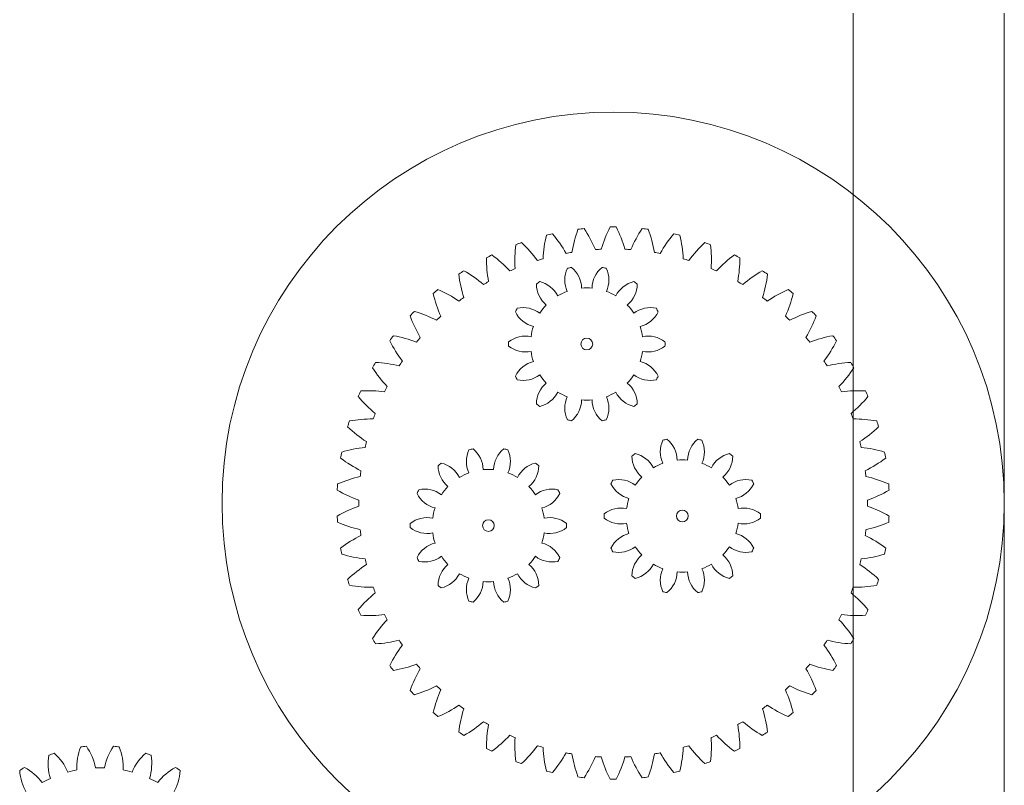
# Model space of a CAD drawing. Header units: millimetres. Extents: x -643 to -348, y -2466 to 2836.
# Drawn here: x -627.4 to -375.7, y 113.2 to 309 of the extents above; entities that cross this region are included whole.
import ezdxf

# ---------------------------------------------------------------- set-up
doc = ezdxf.new("R2010")
doc.units = ezdxf.units.MM
doc.header["$MEASUREMENT"] = 0

msp = doc.modelspace()

# ---------------------------------------------------------------- linework, layer by layer
at = {"color": 1, "lineweight": 9}
for points, knots in [([(-375.6862, 185.3979), (-375.6862, 240.6263), (-420.4576, 285.3978), (-475.6861, 285.3979), (-530.9145, 285.398), (-575.6861, 240.6266), (-575.6862, 185.3982), (-575.6863, 130.1697), (-530.915, 85.3981), (-475.6866, 85.3979), (-420.4582, 85.3977), (-375.6865, 130.1689), (-375.6862, 185.3974), (-375.6718, 2836.3654), (-375.6862, -2465.5653), (-375.6862, 185.3979)], [0, 0, 0, 0, 0.25, 0.25, 0.25, 0.5, 0.5, 0.5, 0.75, 0.75, 0.75, 1, 1, 1, 1.0005, 1.0005, 1.0005, 1.0005]), ([(-414.3503, -3.8209), (-414.3503, 37.6004), (-447.9289, 71.179), (-489.3501, 71.1791), (-530.7714, 71.1792), (-564.3501, 37.6006), (-564.3502, -3.8207), (-564.3503, -45.2419), (-530.7718, -78.8206), (-489.3505, -78.8208), (-447.9293, -78.821), (-414.3505, -45.2425), (-414.3503, -3.8213), (-414.3407, 1984.3963), (-414.3503, -1992.0433), (-414.3503, -3.8209)], [0, 0, 0, 0, 0.25, 0.25, 0.25, 0.5, 0.5, 0.5, 0.75, 0.75, 0.75, 1, 1, 1, 1.0004, 1.0004, 1.0004, 1.0004]), ([(-480.9198, 226.0881), (-480.9198, 226.9165), (-481.5913, 227.5881), (-482.4198, 227.5881), (-483.2482, 227.5881), (-483.9198, 226.9165), (-483.9198, 226.0881), (-483.9198, 225.2596), (-483.2482, 224.5881), (-482.4198, 224.5881), (-481.5913, 224.5881), (-480.9198, 225.2596), (-480.9198, 226.0881)], [0, 0, 0, 0, 0.25, 0.25, 0.25, 0.5, 0.5, 0.5, 0.75, 0.75, 0.75, 1, 1, 1, 1]), ([(-456.491, 182.1056), (-456.491, 182.9341), (-457.1625, 183.6056), (-457.991, 183.6056), (-458.8194, 183.6056), (-459.491, 182.9341), (-459.491, 182.1056), (-459.491, 181.2772), (-458.8194, 180.6056), (-457.991, 180.6056), (-457.1625, 180.6056), (-456.491, 181.2772), (-456.491, 182.1056)], [0, 0, 0, 0, 0.25, 0.25, 0.25, 0.5, 0.5, 0.5, 0.75, 0.75, 0.75, 1, 1, 1, 1]), ([(-506.0734, 179.6614), (-506.0734, 180.4898), (-506.745, 181.1614), (-507.5734, 181.1614), (-508.4019, 181.1614), (-509.0734, 180.4898), (-509.0734, 179.6614), (-509.0734, 178.8329), (-508.4019, 178.1614), (-507.5734, 178.1614), (-506.745, 178.1614), (-506.0734, 178.8329), (-506.0734, 179.6614)], [0, 0, 0, 0, 0.25, 0.25, 0.25, 0.5, 0.5, 0.5, 0.75, 0.75, 0.75, 1, 1, 1, 1])]:
    msp.add_open_spline(points, degree=3, knots=knots, dxfattribs=at)
for points in [[(-491.2018, 254.2985), (-491.717, 254.1825), (-492.231, 254.0607), (-492.7435, 253.9331)], [(-487.7105, 249.276), (-488.7198, 251.0524), (-489.8884, 252.7335), (-491.2018, 254.2985)], [(-484.6717, 255.45), (-485.3707, 253.5301), (-485.8938, 251.5507), (-486.2347, 249.5363)], [(-483.098, 255.6339), (-483.6232, 255.5785), (-484.1479, 255.5172), (-484.6717, 255.45)], [(-480.2134, 250.2401), (-481.0096, 252.1216), (-481.9752, 253.927), (-483.098, 255.6339)], [(-476.4784, 256.0195), (-477.3955, 254.1937), (-478.1449, 252.2885), (-478.7174, 250.3272)], [(-474.894, 256.0195), (-475.4221, 256.0254), (-475.9503, 256.0254), (-476.4784, 256.0195)], [(-472.655, 250.3272), (-473.2275, 252.2885), (-473.9769, 254.1937), (-474.894, 256.0195)], [(-468.2744, 255.6339), (-469.3972, 253.927), (-470.3628, 252.1216), (-471.159, 250.2401)], [(-466.7007, 255.45), (-467.2245, 255.5172), (-467.7492, 255.5785), (-468.2744, 255.6339)], [(-465.1377, 249.5363), (-465.4786, 251.5507), (-466.0017, 253.5301), (-466.7007, 255.45)], [(-460.1706, 254.2985), (-461.484, 252.7335), (-462.6526, 251.0524), (-463.6619, 249.276)], [(-458.6289, 253.9331), (-459.1414, 254.0607), (-459.6554, 254.1825), (-460.1706, 254.2985)], [(-499.0957, 252.0314), (-499.5941, 251.8563), (-500.0904, 251.6757), (-500.5847, 251.4895)], [(-495.045, 247.4482), (-496.2537, 249.0954), (-497.6095, 250.6294), (-499.0957, 252.0314)], [(-492.7435, 253.9331), (-493.2148, 251.9451), (-493.5046, 249.9184), (-493.6094, 247.878)], [(-457.763, 247.878), (-457.8678, 249.9184), (-458.1576, 251.9451), (-458.6289, 253.9331)], [(-452.2767, 252.0314), (-453.7629, 250.6294), (-455.1187, 249.0954), (-456.3274, 247.4482)], [(-450.7877, 251.4895), (-451.282, 251.6757), (-451.7783, 251.8563), (-452.2767, 252.0314)], [(-500.5847, 251.4895), (-500.822, 249.4602), (-500.8745, 247.4135), (-500.7417, 245.3747)], [(-486.2347, 249.5363), (-486.7276, 249.4552), (-487.2196, 249.3684), (-487.7105, 249.276)], [(-478.7174, 250.3272), (-479.2164, 250.3039), (-479.715, 250.2748), (-480.2134, 250.2401)], [(-471.159, 250.2401), (-471.6574, 250.2748), (-472.156, 250.3039), (-472.655, 250.3272)], [(-463.6619, 249.276), (-464.1528, 249.3684), (-464.6448, 249.4552), (-465.1377, 249.5363)], [(-450.6307, 245.3747), (-450.4979, 247.4135), (-450.5504, 249.4601), (-450.7877, 251.4893)], [(-508.0891, 248.1521), (-508.0892, 246.1089), (-507.9038, 244.07), (-507.5352, 242.0604)], [(-506.6731, 248.8632), (-507.1478, 248.6314), (-507.6198, 248.3944), (-508.0891, 248.1521)], [(-502.1177, 244.7812), (-503.5095, 246.277), (-505.0342, 247.6432), (-506.6731, 248.8632)], [(-493.6094, 247.878), (-494.0895, 247.7402), (-494.5681, 247.597), (-495.045, 247.4482)], [(-456.3274, 247.4482), (-456.8043, 247.597), (-457.2829, 247.7402), (-457.763, 247.878)], [(-444.6993, 248.8632), (-446.3382, 247.6432), (-447.8629, 246.277), (-449.2547, 244.7812)], [(-443.2833, 248.1521), (-443.7526, 248.3944), (-444.2246, 248.6314), (-444.6993, 248.8632)], [(-443.8372, 242.0604), (-443.4686, 244.07), (-443.2832, 246.1088), (-443.2833, 248.1519)], [(-513.8315, 244.8367), (-514.276, 244.5514), (-514.7173, 244.2612), (-515.1553, 243.966)], [(-508.8329, 241.3112), (-510.389, 242.6352), (-512.062, 243.8152), (-513.8315, 244.8367)], [(-500.7417, 245.3747), (-501.2026, 245.1822), (-501.6613, 244.9843), (-502.1177, 244.7812)], [(-487.389, 245.4609), (-488.2681, 243.596), (-488.2804, 241.4383), (-487.4225, 239.5635)], [(-486.3483, 245.6985), (-486.6972, 245.6286), (-487.0443, 245.5494), (-487.389, 245.4609)], [(-483.7593, 240.3996), (-483.7998, 242.4609), (-484.747, 244.3996), (-486.3483, 245.6985)], [(-478.4913, 245.6985), (-480.0926, 244.3996), (-481.0398, 242.4609), (-481.0803, 240.3996)], [(-477.4506, 245.4609), (-477.7953, 245.5494), (-478.1424, 245.6286), (-478.4913, 245.6985)], [(-477.4171, 239.5635), (-476.5592, 241.4383), (-476.5715, 243.596), (-477.4506, 245.4609)], [(-449.2547, 244.7812), (-449.7111, 244.9843), (-450.1698, 245.1822), (-450.6307, 245.3747)], [(-437.5409, 244.8367), (-439.3104, 243.8152), (-440.9834, 242.6352), (-442.5395, 241.3112)], [(-436.2171, 243.966), (-436.6551, 244.2612), (-437.0964, 244.5514), (-437.5409, 244.8367)], [(-515.1553, 243.966), (-514.9182, 241.9367), (-514.4974, 239.9331), (-513.8979, 237.9799)], [(-507.5352, 242.0604), (-507.9706, 241.8157), (-508.4032, 241.5659), (-508.8329, 241.3112)], [(-494.4679, 242.0519), (-494.7519, 241.8376), (-495.0302, 241.6156), (-495.3024, 241.3864)], [(-489.8362, 238.4011), (-490.7671, 240.2408), (-492.4616, 241.5765), (-494.4679, 242.0519)], [(-470.3717, 242.0519), (-472.378, 241.5765), (-474.0725, 240.2408), (-475.0034, 238.4011)], [(-469.5372, 241.3864), (-469.8094, 241.6156), (-470.0877, 241.8376), (-470.3717, 242.0519)], [(-442.5395, 241.3112), (-442.9692, 241.5659), (-443.4018, 241.8157), (-443.8372, 242.0604)], [(-437.4745, 237.9799), (-436.875, 239.9331), (-436.4542, 241.9367), (-436.2171, 243.966)], [(-520.474, 240.0064), (-520.8824, 239.6714), (-521.287, 239.3319), (-521.6878, 238.9879)], [(-515.0999, 237.085), (-516.7992, 238.2195), (-518.5979, 239.1973), (-520.474, 240.0064)], [(-495.3024, 241.3864), (-495.2853, 239.3247), (-494.3602, 237.3753), (-492.7738, 236.0584)], [(-487.4225, 239.5635), (-488.2615, 239.252), (-489.0695, 238.8628), (-489.8362, 238.4011)], [(-481.0803, 240.3996), (-481.9714, 240.4829), (-482.8682, 240.4829), (-483.7593, 240.3996)], [(-475.0034, 238.4011), (-475.7701, 238.8628), (-476.5781, 239.252), (-477.4171, 239.5635)], [(-472.0658, 236.0584), (-470.4794, 237.3753), (-469.5543, 239.3247), (-469.5372, 241.3864)], [(-430.8984, 240.0064), (-432.7745, 239.1973), (-434.5732, 238.2195), (-436.2725, 237.085)], [(-429.6846, 238.9879), (-430.0854, 239.3319), (-430.49, 239.6714), (-430.8984, 240.0064)], [(-521.6878, 238.9879), (-521.2167, 236.9998), (-520.5661, 235.0586), (-519.744, 233.1882)], [(-513.8979, 237.9799), (-514.302, 237.6862), (-514.7027, 237.3879), (-515.0999, 237.085)], [(-436.2725, 237.085), (-436.6697, 237.3879), (-437.0704, 237.6862), (-437.4745, 237.9799)], [(-431.6284, 233.1882), (-430.8063, 235.0586), (-430.1557, 236.9998), (-429.6846, 238.9879)], [(-526.5108, 234.4376), (-526.8775, 234.0575), (-527.24, 233.6733), (-527.5981, 233.2851)], [(-520.8339, 232.1599), (-522.6534, 233.0894), (-524.5535, 233.8518), (-526.5108, 234.4376)], [(-500.2012, 235.2436), (-500.3641, 234.9272), (-500.5185, 234.6065), (-500.6643, 234.2818)], [(-500.6643, 234.2818), (-499.7544, 232.4317), (-498.0751, 231.0768), (-496.0744, 230.5786)], [(-494.4441, 233.9639), (-496.081, 235.2175), (-498.1873, 235.6857), (-500.2012, 235.2436)], [(-492.7738, 236.0584), (-493.3945, 235.4138), (-493.9537, 234.7125), (-494.4441, 233.9639)], [(-470.3955, 233.9639), (-470.8859, 234.7125), (-471.4451, 235.4138), (-472.0658, 236.0584)], [(-464.6384, 235.2436), (-466.6523, 235.6857), (-468.7586, 235.2175), (-470.3955, 233.9639)], [(-468.7652, 230.5786), (-466.7645, 231.0768), (-465.0852, 232.4317), (-464.1753, 234.2818)], [(-464.1753, 234.2818), (-464.3211, 234.6065), (-464.4755, 234.9272), (-464.6384, 235.2436)], [(-424.8616, 234.4376), (-426.8189, 233.8518), (-428.719, 233.0894), (-430.5385, 232.1599)], [(-423.7743, 233.2851), (-424.1324, 233.6733), (-424.4949, 234.0575), (-424.8616, 234.4376)], [(-527.5981, 233.2851), (-526.8995, 231.3651), (-526.0279, 229.5126), (-524.9942, 227.7503)], [(-519.744, 233.1882), (-520.1112, 232.8496), (-520.4746, 232.5068), (-520.8339, 232.1599)], [(-430.5385, 232.1599), (-430.8978, 232.5068), (-431.2612, 232.8496), (-431.6284, 233.1882)], [(-426.3782, 227.7503), (-425.3445, 229.5126), (-424.4729, 231.3651), (-423.7743, 233.2851)], [(-496.0744, 230.5786), (-496.354, 229.7285), (-496.5535, 228.8541), (-496.6705, 227.9668)], [(-468.1691, 227.9668), (-468.2861, 228.8541), (-468.4856, 229.7285), (-468.7652, 230.5786)], [(-531.8603, 228.2056), (-532.1804, 227.7855), (-532.4958, 227.3619), (-532.8065, 226.9347)], [(-532.8065, 226.9347), (-531.8896, 225.1088), (-530.8089, 223.37), (-529.5776, 221.7396)], [(-525.9574, 226.6024), (-527.8724, 227.3144), (-529.8482, 227.851), (-531.8603, 228.2056)], [(-524.9942, 227.7503), (-525.3196, 227.3714), (-525.6407, 226.9887), (-525.9574, 226.6024)], [(-502.4127, 226.6218), (-502.4222, 226.2661), (-502.4222, 225.9101), (-502.4127, 225.5544)], [(-496.6705, 227.9668), (-498.6892, 228.386), (-500.7901, 227.8939), (-502.4127, 226.6218)], [(-462.4269, 226.6218), (-464.0495, 227.8939), (-466.1504, 228.386), (-468.1691, 227.9668)], [(-462.4269, 225.5544), (-462.4174, 225.9101), (-462.4174, 226.266), (-462.4269, 226.6217)], [(-425.415, 226.6024), (-425.7317, 226.9887), (-426.0528, 227.3714), (-426.3782, 227.7503)], [(-419.5121, 228.2056), (-421.5242, 227.851), (-423.5, 227.3144), (-425.415, 226.6024)], [(-421.7948, 221.7396), (-420.5635, 223.37), (-419.4828, 225.1088), (-418.5659, 226.9347)], [(-418.5659, 226.9347), (-418.8766, 227.3619), (-419.192, 227.7855), (-419.5121, 228.2056)], [(-502.4127, 225.5544), (-500.7901, 224.2823), (-498.6892, 223.7902), (-496.6705, 224.2094)], [(-496.6705, 224.2094), (-496.5535, 223.3221), (-496.354, 222.4477), (-496.0744, 221.5976)], [(-468.7652, 221.5976), (-468.4856, 222.4477), (-468.2861, 223.3221), (-468.1691, 224.2094)], [(-468.1691, 224.2094), (-466.1504, 223.7902), (-464.0495, 224.2823), (-462.4269, 225.5544)], [(-529.5776, 221.7396), (-529.8569, 221.3255), (-530.1314, 220.9081), (-530.401, 220.4876)], [(-496.0744, 221.5976), (-498.0751, 221.0994), (-499.7544, 219.7445), (-500.6643, 217.8944)], [(-464.1753, 217.8944), (-465.0852, 219.7445), (-466.7645, 221.0994), (-468.7652, 221.5976)], [(-420.9714, 220.4876), (-421.241, 220.9081), (-421.5155, 221.3255), (-421.7948, 221.7396)], [(-536.4501, 221.3948), (-536.7193, 220.9404), (-536.9834, 220.4829), (-537.2424, 220.0226)], [(-537.2424, 220.0226), (-536.1198, 218.3155), (-534.8445, 216.7139), (-533.4322, 215.2375)], [(-530.401, 220.4876), (-532.3858, 220.9725), (-534.4105, 221.2761), (-536.4501, 221.3948)], [(-414.9223, 221.3948), (-416.9619, 221.2761), (-418.9866, 220.9725), (-420.9714, 220.4876)], [(-417.9402, 215.2375), (-416.5279, 216.7139), (-415.2526, 218.3155), (-414.13, 220.0226)], [(-414.13, 220.0226), (-414.389, 220.4829), (-414.6531, 220.9404), (-414.9223, 221.3948)], [(-500.6643, 217.8944), (-500.5185, 217.5697), (-500.3641, 217.249), (-500.2012, 216.9326)], [(-500.2012, 216.9326), (-498.1873, 216.4905), (-496.081, 216.9587), (-494.4441, 218.2123)], [(-494.4441, 218.2123), (-493.9537, 217.4637), (-493.3945, 216.7624), (-492.7738, 216.1178)], [(-472.0658, 216.1178), (-471.4451, 216.7624), (-470.8859, 217.4637), (-470.3955, 218.2123)], [(-470.3955, 218.2123), (-468.7586, 216.9587), (-466.6523, 216.4905), (-464.6384, 216.9326)], [(-464.6384, 216.9326), (-464.4755, 217.249), (-464.3211, 217.5697), (-464.1753, 217.8944)], [(-540.2183, 214.0971), (-540.4329, 213.6145), (-540.6421, 213.1295), (-540.8458, 212.6422)], [(-534.1047, 213.8983), (-536.1324, 214.1495), (-538.1786, 214.216), (-540.2183, 214.0971)], [(-533.4322, 215.2375), (-533.6615, 214.7937), (-533.8857, 214.3473), (-534.1047, 213.8983)], [(-492.7738, 216.1178), (-494.3602, 214.8009), (-495.2853, 212.8515), (-495.3024, 210.7898)], [(-469.5372, 210.7898), (-469.5543, 212.8515), (-470.4794, 214.8009), (-472.0658, 216.1178)], [(-417.2677, 213.8983), (-417.4867, 214.3473), (-417.7109, 214.7937), (-417.9402, 215.2375)], [(-411.1541, 214.0971), (-413.1938, 214.216), (-415.24, 214.1495), (-417.2677, 213.8983)], [(-410.5266, 212.6422), (-410.7303, 213.1295), (-410.9395, 213.6145), (-411.1541, 214.0971)], [(-540.8458, 212.6422), (-539.5326, 211.077), (-538.08, 209.6343), (-536.5059, 208.3318)], [(-494.4679, 210.1243), (-492.4616, 210.5997), (-490.7671, 211.9354), (-489.8362, 213.7751)], [(-489.8362, 213.7751), (-489.0695, 213.3134), (-488.2615, 212.9242), (-487.4225, 212.6127)], [(-487.4225, 212.6127), (-488.2804, 210.7379), (-488.2681, 208.5802), (-487.389, 206.7153)], [(-486.3483, 206.4777), (-484.747, 207.7766), (-483.7998, 209.7153), (-483.7593, 211.7766)], [(-483.7593, 211.7766), (-482.8682, 211.6933), (-481.9714, 211.6933), (-481.0803, 211.7766)], [(-481.0803, 211.7766), (-481.0398, 209.7153), (-480.0926, 207.7766), (-478.4913, 206.4777)], [(-477.4506, 206.7153), (-476.5715, 208.5802), (-476.5592, 210.7379), (-477.4171, 212.6127)], [(-477.4171, 212.6127), (-476.5781, 212.9242), (-475.7701, 213.3134), (-475.0034, 213.7751)], [(-475.0034, 213.7751), (-474.0725, 211.9354), (-472.378, 210.5997), (-470.3717, 210.1243)], [(-414.8665, 208.3318), (-413.2924, 209.6343), (-411.8398, 211.077), (-410.5266, 212.6422)], [(-495.3024, 210.7898), (-495.0302, 210.5606), (-494.7519, 210.3386), (-494.4679, 210.1243)], [(-470.3717, 210.1243), (-470.0877, 210.3386), (-469.8094, 210.5606), (-469.5372, 210.7898)], [(-537.0184, 206.9237), (-539.0615, 206.9377), (-541.1016, 206.7663), (-543.1137, 206.4113)], [(-536.5059, 208.3318), (-536.6821, 207.8644), (-536.853, 207.395), (-537.0184, 206.9237)], [(-487.389, 206.7153), (-487.0443, 206.6268), (-486.6972, 206.5476), (-486.3483, 206.4777)], [(-478.4913, 206.4777), (-478.1424, 206.5476), (-477.7953, 206.6268), (-477.4506, 206.7153)], [(-414.354, 206.9237), (-414.5194, 207.395), (-414.6903, 207.8644), (-414.8665, 208.3318)], [(-408.2587, 206.4113), (-410.2708, 206.7663), (-412.3109, 206.9377), (-414.354, 206.9237)], [(-543.1137, 206.4113), (-543.2708, 205.9071), (-543.4223, 205.4011), (-543.5681, 204.8934)], [(-543.5681, 204.8934), (-542.0821, 203.4913), (-540.4718, 202.2269), (-538.7571, 201.116)], [(-412.6153, 201.116), (-410.9006, 202.2269), (-409.2903, 203.4913), (-407.8043, 204.8934)], [(-407.8043, 204.8934), (-407.9501, 205.4011), (-408.1016, 205.9071), (-408.2587, 206.4113)], [(-462.9602, 201.4784), (-463.8393, 199.6135), (-463.8516, 197.4558), (-462.9937, 195.581)], [(-461.9195, 201.716), (-462.2684, 201.6461), (-462.6155, 201.5669), (-462.9602, 201.4784)], [(-459.3305, 196.4171), (-459.371, 198.4784), (-460.3182, 200.4171), (-461.9195, 201.716)], [(-454.0625, 201.716), (-455.6638, 200.4171), (-456.611, 198.4784), (-456.6515, 196.4171)], [(-453.0218, 201.4784), (-453.3665, 201.5669), (-453.7136, 201.6461), (-454.0625, 201.716)], [(-452.9883, 195.581), (-452.1304, 197.4558), (-452.1427, 199.6135), (-453.0218, 201.4784)], [(-539.1027, 199.6579), (-541.1336, 199.4347), (-543.14, 199.0275), (-545.0973, 198.4414)], [(-538.7571, 201.116), (-538.8779, 200.6313), (-538.9931, 200.1452), (-539.1027, 199.6579)], [(-512.5426, 199.0342), (-513.4217, 197.1693), (-513.434, 195.0116), (-512.5761, 193.1368)], [(-511.5019, 199.2718), (-511.8508, 199.2019), (-512.1979, 199.1227), (-512.5426, 199.0342)], [(-508.9129, 193.9729), (-508.9534, 196.0342), (-509.9006, 197.9729), (-511.5019, 199.2718)], [(-503.6449, 199.2718), (-505.2462, 197.9729), (-506.1934, 196.0342), (-506.2339, 193.9729)], [(-502.6042, 199.0342), (-502.9489, 199.1227), (-503.296, 199.2019), (-503.6449, 199.2718)], [(-502.5707, 193.1368), (-501.7128, 195.0116), (-501.7251, 197.1693), (-502.6042, 199.0342)], [(-412.2697, 199.6579), (-412.3793, 200.1452), (-412.4945, 200.6313), (-412.6153, 201.116)], [(-406.2751, 198.4414), (-408.2324, 199.0275), (-410.2388, 199.4347), (-412.2697, 199.6579)], [(-545.0973, 198.4414), (-545.1948, 197.9223), (-545.2866, 197.4021), (-545.3724, 196.881)], [(-545.3724, 196.881), (-543.7337, 195.6608), (-541.9875, 194.592), (-540.1554, 193.6876)], [(-470.0391, 198.0694), (-470.3231, 197.8551), (-470.6014, 197.6331), (-470.8736, 197.4039)], [(-470.8736, 197.4039), (-470.8565, 195.3422), (-469.9314, 193.3928), (-468.345, 192.0759)], [(-465.4074, 194.4186), (-466.3383, 196.2583), (-468.0328, 197.594), (-470.0391, 198.0694)], [(-456.6515, 196.4171), (-457.5426, 196.5004), (-458.4394, 196.5004), (-459.3305, 196.4171)], [(-445.9429, 198.0694), (-447.9492, 197.594), (-449.6437, 196.2583), (-450.5746, 194.4186)], [(-447.637, 192.0759), (-446.0506, 193.3928), (-445.1255, 195.3422), (-445.1084, 197.4039)], [(-445.1084, 197.4039), (-445.3806, 197.6331), (-445.6589, 197.8551), (-445.9429, 198.0694)], [(-411.217, 193.6876), (-409.3849, 194.592), (-407.6387, 195.6608), (-406, 196.881)], [(-406, 196.881), (-406.0858, 197.4021), (-406.1776, 197.9223), (-406.2751, 198.4414)], [(-519.6215, 195.6252), (-519.9055, 195.4109), (-520.1838, 195.1889), (-520.456, 194.9597)], [(-520.456, 194.9597), (-520.4389, 192.898), (-519.5138, 190.9486), (-517.9274, 189.6317)], [(-514.9898, 191.9744), (-515.9207, 193.8141), (-517.6152, 195.1498), (-519.6215, 195.6252)], [(-506.2339, 193.9729), (-507.125, 194.0562), (-508.0218, 194.0562), (-508.9129, 193.9729)], [(-495.5253, 195.6252), (-497.5316, 195.1498), (-499.2261, 193.8141), (-500.157, 191.9744)], [(-497.2194, 189.6317), (-495.633, 190.9486), (-494.7079, 192.898), (-494.6908, 194.9597)], [(-494.6908, 194.9597), (-494.963, 195.1889), (-495.2413, 195.4109), (-495.5253, 195.6252)], [(-462.9937, 195.581), (-463.8327, 195.2695), (-464.6407, 194.8803), (-465.4074, 194.4186)], [(-450.5746, 194.4186), (-451.3413, 194.8803), (-452.1493, 195.2695), (-452.9883, 195.581)], [(-540.3294, 192.1992), (-542.3206, 191.7418), (-544.2662, 191.1044), (-546.1422, 190.2951)], [(-540.1554, 193.6876), (-540.2191, 193.1922), (-540.2771, 192.696), (-540.3294, 192.1992)], [(-512.5761, 193.1368), (-513.4151, 192.8253), (-514.2231, 192.4361), (-514.9898, 191.9744)], [(-500.157, 191.9744), (-500.9237, 192.4361), (-501.7317, 192.8253), (-502.5707, 193.1368)], [(-470.0153, 189.9814), (-471.6522, 191.235), (-473.7585, 191.7032), (-475.7724, 191.2611)], [(-468.345, 192.0759), (-468.9657, 191.4313), (-469.5249, 190.73), (-470.0153, 189.9814)], [(-445.9667, 189.9814), (-446.4571, 190.73), (-447.0163, 191.4313), (-447.637, 192.0759)], [(-440.2096, 191.2611), (-442.2235, 191.7032), (-444.3298, 191.235), (-445.9667, 189.9814)], [(-411.043, 192.1992), (-411.0953, 192.696), (-411.1533, 193.1922), (-411.217, 193.6876)], [(-405.2302, 190.2951), (-407.1062, 191.1044), (-409.0518, 191.7418), (-411.043, 192.1992)], [(-546.1422, 190.2951), (-546.1788, 189.7682), (-546.2095, 189.2409), (-546.2343, 188.7133)], [(-525.3548, 188.8169), (-525.5177, 188.5005), (-525.6721, 188.1798), (-525.8179, 187.8551)], [(-519.5977, 187.5372), (-521.2346, 188.7908), (-523.3409, 189.259), (-525.3548, 188.8169)], [(-517.9274, 189.6317), (-518.5481, 188.9871), (-519.1073, 188.2858), (-519.5977, 187.5372)], [(-495.5491, 187.5372), (-496.0395, 188.2858), (-496.5987, 188.9871), (-497.2194, 189.6317)], [(-489.792, 188.8169), (-491.8059, 189.259), (-493.9122, 188.7908), (-495.5491, 187.5372)], [(-489.3289, 187.8551), (-489.4747, 188.1798), (-489.6291, 188.5005), (-489.792, 188.8169)], [(-475.7724, 191.2611), (-475.9353, 190.9447), (-476.0897, 190.624), (-476.2355, 190.2993)], [(-476.2355, 190.2993), (-475.3256, 188.4492), (-473.6463, 187.0943), (-471.6456, 186.5961)], [(-444.3364, 186.5961), (-442.3357, 187.0943), (-440.6564, 188.4492), (-439.7465, 190.2993)], [(-439.7465, 190.2993), (-439.8923, 190.624), (-440.0467, 190.9447), (-440.2096, 191.2611)], [(-405.1381, 188.7133), (-405.1629, 189.2409), (-405.1936, 189.7682), (-405.2302, 190.2951)], [(-546.2343, 188.7133), (-544.465, 187.6916), (-542.6066, 186.8327), (-540.6819, 186.1472)], [(-525.8179, 187.8551), (-524.908, 186.005), (-523.2287, 184.6501), (-521.228, 184.1519)], [(-493.9188, 184.1519), (-491.9181, 184.6501), (-490.2388, 186.005), (-489.3289, 187.8551)], [(-471.6456, 186.5961), (-471.9252, 185.746), (-472.1247, 184.8716), (-472.2417, 183.9843)], [(-443.7403, 183.9843), (-443.8573, 184.8716), (-444.0568, 185.746), (-444.3364, 186.5961)], [(-410.6905, 186.1472), (-408.7658, 186.8327), (-406.9074, 187.6916), (-405.1381, 188.7133)], [(-540.6819, 184.6486), (-542.6066, 183.9631), (-544.465, 183.1042), (-546.2343, 182.0825)], [(-540.6819, 186.1472), (-540.6876, 185.6477), (-540.6876, 185.1481), (-540.6819, 184.6486)], [(-521.228, 184.1519), (-521.5076, 183.3018), (-521.7071, 182.4274), (-521.8241, 181.5401)], [(-493.3227, 181.5401), (-493.4397, 182.4274), (-493.6392, 183.3018), (-493.9188, 184.1519)], [(-472.2417, 183.9843), (-474.2604, 184.4035), (-476.3613, 183.9114), (-477.9839, 182.6393)], [(-437.9981, 182.6393), (-439.6207, 183.9114), (-441.7216, 184.4035), (-443.7403, 183.9843)], [(-410.6905, 184.6486), (-410.6848, 185.148), (-410.6848, 185.6474), (-410.6905, 186.1468)], [(-405.1381, 182.0825), (-406.9074, 183.1042), (-408.7658, 183.9631), (-410.6905, 184.6486)], [(-546.2343, 182.0825), (-546.2095, 181.5549), (-546.1788, 181.0276), (-546.1422, 180.5007)], [(-521.8241, 181.5401), (-523.8428, 181.9593), (-525.9437, 181.4672), (-527.5663, 180.1951)], [(-487.5805, 180.1951), (-489.2031, 181.4672), (-491.304, 181.9593), (-493.3227, 181.5401)], [(-477.9839, 182.6393), (-477.9934, 182.2836), (-477.9934, 181.9276), (-477.9839, 181.5719)], [(-477.9839, 181.5719), (-476.3613, 180.2998), (-474.2604, 179.8077), (-472.2417, 180.2269)], [(-443.7403, 180.2269), (-441.7216, 179.8077), (-439.6207, 180.2998), (-437.9981, 181.5719)], [(-437.9981, 181.5719), (-437.9886, 181.9276), (-437.9886, 182.2835), (-437.9981, 182.6392)], [(-405.2302, 180.5007), (-405.1936, 181.0276), (-405.1629, 181.5549), (-405.1381, 182.0825)], [(-546.1422, 180.5007), (-544.2662, 179.6914), (-542.3206, 179.054), (-540.3294, 178.5966)], [(-527.5663, 180.1951), (-527.5758, 179.8394), (-527.5758, 179.4834), (-527.5663, 179.1277)], [(-527.5663, 179.1277), (-525.9437, 177.8556), (-523.8428, 177.3635), (-521.8241, 177.7827)], [(-493.3227, 177.7827), (-491.304, 177.3635), (-489.2031, 177.8556), (-487.5805, 179.1277)], [(-487.5805, 179.1277), (-487.571, 179.4834), (-487.571, 179.8393), (-487.5805, 180.195)], [(-472.2417, 180.2269), (-472.1247, 179.3396), (-471.9252, 178.4652), (-471.6456, 177.6151)], [(-444.3364, 177.6151), (-444.0568, 178.4652), (-443.8573, 179.3396), (-443.7403, 180.2269)], [(-411.043, 178.5966), (-409.0518, 179.054), (-407.1062, 179.6914), (-405.2302, 180.5007)], [(-540.1554, 177.1082), (-541.9875, 176.2038), (-543.7337, 175.135), (-545.3724, 173.9148)], [(-540.3294, 178.5966), (-540.2771, 178.0998), (-540.2191, 177.6036), (-540.1554, 177.1082)], [(-521.8241, 177.7827), (-521.7071, 176.8954), (-521.5076, 176.021), (-521.228, 175.1709)], [(-493.9188, 175.1709), (-493.6392, 176.021), (-493.4397, 176.8954), (-493.3227, 177.7827)], [(-471.6456, 177.6151), (-473.6463, 177.1169), (-475.3256, 175.762), (-476.2355, 173.9119)], [(-439.7465, 173.9119), (-440.6564, 175.762), (-442.3357, 177.1169), (-444.3364, 177.6151)], [(-411.217, 177.1082), (-411.1533, 177.6036), (-411.0953, 178.0998), (-411.043, 178.5966)], [(-406, 173.9148), (-407.6387, 175.135), (-409.3849, 176.2038), (-411.217, 177.1082)], [(-545.3724, 173.9148), (-545.2866, 173.3937), (-545.1948, 172.8735), (-545.0973, 172.3544)], [(-521.228, 175.1709), (-523.2287, 174.6727), (-524.908, 173.3178), (-525.8179, 171.4677)], [(-489.3289, 171.4677), (-490.2388, 173.3178), (-491.9181, 174.6727), (-493.9188, 175.1709)], [(-476.2355, 173.9119), (-476.0897, 173.5872), (-475.9353, 173.2665), (-475.7724, 172.9501)], [(-475.7724, 172.9501), (-473.7585, 172.508), (-471.6522, 172.9762), (-470.0153, 174.2298)], [(-470.0153, 174.2298), (-469.5249, 173.4812), (-468.9657, 172.7799), (-468.345, 172.1353)], [(-447.637, 172.1353), (-447.0163, 172.7799), (-446.4571, 173.4812), (-445.9667, 174.2298)], [(-445.9667, 174.2298), (-444.3298, 172.9762), (-442.2235, 172.508), (-440.2096, 172.9501)], [(-440.2096, 172.9501), (-440.0467, 173.2665), (-439.8923, 173.5872), (-439.7465, 173.9119)], [(-406.2751, 172.3544), (-406.1776, 172.8735), (-406.0858, 173.3937), (-406, 173.9148)], [(-545.0973, 172.3544), (-543.14, 171.7683), (-541.1336, 171.3611), (-539.1027, 171.1379)], [(-525.8179, 171.4677), (-525.6721, 171.143), (-525.5177, 170.8223), (-525.3548, 170.5059)], [(-525.3548, 170.5059), (-523.3409, 170.0638), (-521.2346, 170.532), (-519.5977, 171.7856)], [(-519.5977, 171.7856), (-519.1073, 171.037), (-518.5481, 170.3357), (-517.9274, 169.6911)], [(-497.2194, 169.6911), (-496.5987, 170.3357), (-496.0395, 171.037), (-495.5491, 171.7856)], [(-495.5491, 171.7856), (-493.9122, 170.532), (-491.8059, 170.0638), (-489.792, 170.5059)], [(-489.792, 170.5059), (-489.6291, 170.8223), (-489.4747, 171.143), (-489.3289, 171.4677)], [(-468.345, 172.1353), (-469.9314, 170.8184), (-470.8565, 168.869), (-470.8736, 166.8073)], [(-445.1084, 166.8073), (-445.1255, 168.869), (-446.0506, 170.8184), (-447.637, 172.1353)], [(-412.2697, 171.1379), (-410.2388, 171.3611), (-408.2324, 171.7683), (-406.2751, 172.3544)], [(-538.7571, 169.6798), (-540.4718, 168.5689), (-542.0821, 167.3045), (-543.5681, 165.9024)], [(-539.1027, 171.1379), (-538.9931, 170.6506), (-538.8779, 170.1645), (-538.7571, 169.6798)], [(-517.9274, 169.6911), (-519.5138, 168.3742), (-520.4389, 166.4248), (-520.456, 164.3631)], [(-494.6908, 164.3631), (-494.7079, 166.4248), (-495.633, 168.3742), (-497.2194, 169.6911)], [(-470.0391, 166.1418), (-468.0328, 166.6172), (-466.3383, 167.9529), (-465.4074, 169.7926)], [(-465.4074, 169.7926), (-464.6407, 169.3309), (-463.8327, 168.9417), (-462.9937, 168.6302)], [(-452.9883, 168.6302), (-452.1493, 168.9417), (-451.3413, 169.3309), (-450.5746, 169.7926)], [(-450.5746, 169.7926), (-449.6437, 167.9529), (-447.9492, 166.6172), (-445.9429, 166.1418)], [(-412.6153, 169.6798), (-412.4945, 170.1645), (-412.3793, 170.6506), (-412.2697, 171.1379)], [(-407.8043, 165.9024), (-409.2903, 167.3045), (-410.9006, 168.5689), (-412.6153, 169.6798)], [(-519.6215, 163.6976), (-517.6152, 164.173), (-515.9207, 165.5087), (-514.9898, 167.3484)], [(-514.9898, 167.3484), (-514.2231, 166.8867), (-513.4151, 166.4975), (-512.5761, 166.186)], [(-512.5761, 166.186), (-513.434, 164.3112), (-513.4217, 162.1535), (-512.5426, 160.2886)], [(-502.6042, 160.2886), (-501.7251, 162.1535), (-501.7128, 164.3112), (-502.5707, 166.186)], [(-502.5707, 166.186), (-501.7317, 166.4975), (-500.9237, 166.8867), (-500.157, 167.3484)], [(-500.157, 167.3484), (-499.2261, 165.5087), (-497.5316, 164.173), (-495.5253, 163.6976)], [(-470.8736, 166.8073), (-470.6014, 166.5781), (-470.3231, 166.3561), (-470.0391, 166.1418)], [(-462.9937, 168.6302), (-463.8516, 166.7554), (-463.8393, 164.5977), (-462.9602, 162.7328)], [(-461.9195, 162.4952), (-460.3182, 163.7941), (-459.371, 165.7328), (-459.3305, 167.7941)], [(-459.3305, 167.7941), (-458.4394, 167.7108), (-457.5426, 167.7108), (-456.6515, 167.7941)], [(-456.6515, 167.7941), (-456.611, 165.7328), (-455.6638, 163.7941), (-454.0625, 162.4952)], [(-453.0218, 162.7328), (-452.1427, 164.5977), (-452.1304, 166.7554), (-452.9883, 168.6302)], [(-445.9429, 166.1418), (-445.6589, 166.3561), (-445.3806, 166.5781), (-445.1084, 166.8073)], [(-543.5681, 165.9024), (-543.4223, 165.3947), (-543.2708, 164.8887), (-543.1137, 164.3845)], [(-543.1137, 164.3845), (-541.1016, 164.0295), (-539.0615, 163.8581), (-537.0184, 163.8721)], [(-537.0184, 163.8721), (-536.853, 163.4008), (-536.6821, 162.9314), (-536.5059, 162.464)], [(-520.456, 164.3631), (-520.1838, 164.1339), (-519.9055, 163.9119), (-519.6215, 163.6976)], [(-511.5019, 160.051), (-509.9006, 161.3499), (-508.9534, 163.2886), (-508.9129, 165.3499)], [(-508.9129, 165.3499), (-508.0218, 165.2666), (-507.125, 165.2666), (-506.2339, 165.3499)], [(-506.2339, 165.3499), (-506.1934, 163.2886), (-505.2462, 161.3499), (-503.6449, 160.051)], [(-495.5253, 163.6976), (-495.2413, 163.9119), (-494.963, 164.1339), (-494.6908, 164.3631)], [(-414.8665, 162.464), (-414.6903, 162.9314), (-414.5194, 163.4008), (-414.354, 163.8721)], [(-414.354, 163.8721), (-412.3109, 163.8581), (-410.2708, 164.0295), (-408.2587, 164.3845)], [(-408.2587, 164.3845), (-408.1016, 164.8887), (-407.9501, 165.3947), (-407.8043, 165.9024)], [(-536.5059, 162.464), (-538.08, 161.1615), (-539.5326, 159.7188), (-540.8458, 158.1536)], [(-462.9602, 162.7328), (-462.6155, 162.6443), (-462.2684, 162.5651), (-461.9195, 162.4952)], [(-454.0625, 162.4952), (-453.7136, 162.5651), (-453.3665, 162.6443), (-453.0218, 162.7328)], [(-410.5266, 158.1536), (-411.8398, 159.7188), (-413.2924, 161.1615), (-414.8665, 162.464)], [(-512.5426, 160.2886), (-512.1979, 160.2001), (-511.8508, 160.1209), (-511.5019, 160.051)], [(-503.6449, 160.051), (-503.296, 160.1209), (-502.9489, 160.2001), (-502.6042, 160.2886)], [(-540.8458, 158.1536), (-540.6421, 157.6663), (-540.4329, 157.1813), (-540.2183, 156.6987)], [(-540.2183, 156.6987), (-538.1786, 156.5798), (-536.1324, 156.6463), (-534.1047, 156.8975)], [(-534.1047, 156.8975), (-533.8857, 156.4485), (-533.6615, 156.0021), (-533.4322, 155.5583)], [(-417.9402, 155.5583), (-417.7109, 156.0021), (-417.4867, 156.4485), (-417.2677, 156.8975)], [(-417.2677, 156.8975), (-415.24, 156.6463), (-413.1938, 156.5798), (-411.1541, 156.6987)], [(-411.1541, 156.6987), (-410.9395, 157.1813), (-410.7303, 157.6663), (-410.5266, 158.1536)], [(-533.4322, 155.5583), (-534.8445, 154.0819), (-536.1198, 152.4803), (-537.2424, 150.7732)], [(-414.13, 150.7732), (-415.2526, 152.4803), (-416.5279, 154.0819), (-417.9402, 155.5583)], [(-537.2424, 150.7732), (-536.9834, 150.3129), (-536.7193, 149.8554), (-536.4501, 149.401)], [(-536.4501, 149.401), (-534.4105, 149.5197), (-532.3858, 149.8233), (-530.401, 150.3082)], [(-529.5776, 149.0562), (-530.8089, 147.4258), (-531.8896, 145.687), (-532.8065, 143.8611)], [(-530.401, 150.3082), (-530.1314, 149.8877), (-529.8569, 149.4703), (-529.5776, 149.0562)], [(-421.7948, 149.0562), (-421.5155, 149.4703), (-421.241, 149.8877), (-420.9714, 150.3082)], [(-418.5659, 143.8611), (-419.4828, 145.687), (-420.5635, 147.4258), (-421.7948, 149.0562)], [(-420.9714, 150.3082), (-418.9866, 149.8233), (-416.9619, 149.5197), (-414.9223, 149.401)], [(-414.9223, 149.401), (-414.6531, 149.8554), (-414.389, 150.3129), (-414.13, 150.7732)], [(-532.8065, 143.8611), (-532.4958, 143.4339), (-532.1804, 143.0103), (-531.8603, 142.5902)], [(-531.8603, 142.5902), (-529.8482, 142.9448), (-527.8724, 143.4814), (-525.9574, 144.1934)], [(-525.9574, 144.1934), (-525.6407, 143.8071), (-525.3196, 143.4244), (-524.9942, 143.0455)], [(-426.3782, 143.0455), (-426.0528, 143.4244), (-425.7317, 143.8071), (-425.415, 144.1934)], [(-425.415, 144.1934), (-423.5, 143.4814), (-421.5242, 142.9448), (-419.5121, 142.5902)], [(-419.5121, 142.5902), (-419.192, 143.0103), (-418.8766, 143.4339), (-418.5659, 143.8611)], [(-524.9942, 143.0455), (-526.0279, 141.2832), (-526.8995, 139.4307), (-527.5981, 137.5107)], [(-423.7743, 137.5107), (-424.4729, 139.4307), (-425.3445, 141.2832), (-426.3782, 143.0455)], [(-526.5108, 136.3582), (-524.5535, 136.944), (-522.6534, 137.7064), (-520.8339, 138.6359)], [(-520.8339, 138.6359), (-520.4746, 138.289), (-520.1112, 137.9462), (-519.744, 137.6076)], [(-431.6284, 137.6076), (-431.2612, 137.9462), (-430.8978, 138.289), (-430.5385, 138.6359)], [(-430.5385, 138.6359), (-428.719, 137.7064), (-426.8189, 136.944), (-424.8616, 136.3582)], [(-527.5981, 137.5107), (-527.24, 137.1225), (-526.8775, 136.7383), (-526.5108, 136.3582)], [(-519.744, 137.6076), (-520.5661, 135.7372), (-521.2167, 133.796), (-521.6878, 131.8079)], [(-429.6846, 131.8079), (-430.1557, 133.796), (-430.8063, 135.7372), (-431.6284, 137.6076)], [(-424.8616, 136.3582), (-424.4949, 136.7383), (-424.1324, 137.1225), (-423.7743, 137.5107)], [(-520.474, 130.7894), (-518.5979, 131.5985), (-516.7992, 132.5763), (-515.0999, 133.7108)], [(-515.0999, 133.7108), (-514.7027, 133.4079), (-514.302, 133.1096), (-513.8979, 132.8159)], [(-437.4745, 132.8159), (-437.0704, 133.1096), (-436.6697, 133.4079), (-436.2725, 133.7108)], [(-436.2725, 133.7108), (-434.5732, 132.5763), (-432.7745, 131.5985), (-430.8984, 130.7894)], [(-521.6878, 131.8079), (-521.287, 131.4639), (-520.8824, 131.1244), (-520.474, 130.7894)], [(-513.8979, 132.8159), (-514.4974, 130.8627), (-514.9182, 128.8591), (-515.1553, 126.8298)], [(-436.2171, 126.8298), (-436.4542, 128.8591), (-436.875, 130.8627), (-437.4745, 132.8159)], [(-430.8984, 130.7894), (-430.49, 131.1244), (-430.0854, 131.4639), (-429.6846, 131.8079)], [(-513.8315, 125.9591), (-512.062, 126.9806), (-510.389, 128.1606), (-508.8329, 129.4846)], [(-508.8329, 129.4846), (-508.4032, 129.2299), (-507.9706, 128.9801), (-507.5352, 128.7354)], [(-507.5352, 128.7354), (-507.9038, 126.7258), (-508.0892, 124.6869), (-508.0891, 122.6437)], [(-443.8372, 128.7354), (-443.4018, 128.9801), (-442.9692, 129.2299), (-442.5395, 129.4846)], [(-443.2833, 122.6437), (-443.2832, 124.6868), (-443.4686, 126.7256), (-443.8372, 128.7352)], [(-442.5395, 129.4846), (-440.9834, 128.1606), (-439.3104, 126.9806), (-437.5409, 125.9591)], [(-515.1553, 126.8298), (-514.7173, 126.5346), (-514.276, 126.2444), (-513.8315, 125.9591)], [(-506.6731, 121.9326), (-505.0342, 123.1526), (-503.5095, 124.5188), (-502.1177, 126.0146)], [(-502.1177, 126.0146), (-501.6613, 125.8115), (-501.2026, 125.6136), (-500.7417, 125.4211)], [(-450.6307, 125.4211), (-450.1698, 125.6136), (-449.7111, 125.8115), (-449.2547, 126.0146)], [(-449.2547, 126.0146), (-447.8629, 124.5188), (-446.3382, 123.1526), (-444.6993, 121.9326)], [(-437.5409, 125.9591), (-437.0964, 126.2444), (-436.6551, 126.5346), (-436.2171, 126.8298)], [(-500.7417, 125.4211), (-500.8745, 123.3823), (-500.822, 121.3356), (-500.5847, 119.3063)], [(-450.7877, 119.3063), (-450.5504, 121.3355), (-450.4979, 123.3821), (-450.6307, 125.4209)], [(-619.9764, 120.9155), (-620.2878, 118.9324), (-620.1531, 116.9049), (-619.582, 114.9805)], [(-618.607, 121.4139), (-619.0668, 121.2569), (-619.5234, 121.0908), (-619.9764, 120.9155)], [(-615.0943, 116.6139), (-615.8938, 118.4552), (-617.0938, 120.095), (-618.607, 121.4139)], [(-611.8273, 123.0207), (-612.5876, 121.163), (-612.924, 119.159), (-612.8121, 117.1548)], [(-610.3798, 123.1899), (-610.8634, 123.1432), (-611.3459, 123.0868), (-611.8273, 123.0207)], [(-608.0687, 117.7092), (-608.422, 119.6852), (-609.2115, 121.5576), (-610.3798, 123.1899)], [(-603.4122, 123.1899), (-604.5805, 121.5576), (-605.37, 119.6852), (-605.7233, 117.7092)], [(-601.9647, 123.0207), (-602.4461, 123.0868), (-602.9286, 123.1432), (-603.4122, 123.1899)], [(-600.9799, 117.1548), (-600.868, 119.159), (-601.2044, 121.1629), (-601.9647, 123.0207)], [(-595.185, 121.4139), (-596.6982, 120.095), (-597.8982, 118.4552), (-598.6977, 116.6139)], [(-593.8156, 120.9155), (-594.2686, 121.0908), (-594.7252, 121.2569), (-595.185, 121.4139)], [(-594.21, 114.9805), (-593.6389, 116.9049), (-593.5042, 118.9324), (-593.8155, 120.9154)], [(-508.0891, 122.6437), (-507.6198, 122.4014), (-507.1478, 122.1644), (-506.6731, 121.9326)], [(-499.0957, 118.7644), (-497.6095, 120.1664), (-496.2537, 121.7004), (-495.045, 123.3476)], [(-495.045, 123.3476), (-494.5681, 123.1988), (-494.0895, 123.0556), (-493.6094, 122.9178)], [(-493.6094, 122.9178), (-493.5046, 120.8774), (-493.2148, 118.8507), (-492.7435, 116.8627)], [(-491.2018, 116.4973), (-489.8884, 118.0623), (-488.7198, 119.7434), (-487.7105, 121.5198)], [(-487.7105, 121.5198), (-487.2196, 121.4274), (-486.7276, 121.3406), (-486.2347, 121.2595)], [(-486.2347, 121.2595), (-485.8938, 119.2451), (-485.3707, 117.2657), (-484.6717, 115.3458)], [(-466.7007, 115.3458), (-466.0017, 117.2657), (-465.4786, 119.2451), (-465.1377, 121.2595)], [(-465.1377, 121.2595), (-464.6448, 121.3406), (-464.1528, 121.4274), (-463.6619, 121.5198)], [(-463.6619, 121.5198), (-462.6526, 119.7434), (-461.484, 118.0623), (-460.1706, 116.4973)], [(-458.6289, 116.8627), (-458.1576, 118.8507), (-457.8678, 120.8774), (-457.763, 122.9178)], [(-457.763, 122.9178), (-457.2829, 123.0556), (-456.8043, 123.1988), (-456.3274, 123.3476)], [(-456.3274, 123.3476), (-455.1187, 121.7004), (-453.7629, 120.1664), (-452.2767, 118.7644)], [(-444.6993, 121.9326), (-444.2246, 122.1644), (-443.7526, 122.4014), (-443.2833, 122.6437)], [(-500.5847, 119.3063), (-500.0904, 119.1201), (-499.5941, 118.9395), (-499.0957, 118.7644)], [(-483.098, 115.1619), (-481.9752, 116.8688), (-481.0096, 118.6742), (-480.2134, 120.5557)], [(-480.2134, 120.5557), (-479.715, 120.521), (-479.2164, 120.4919), (-478.7174, 120.4686)], [(-478.7174, 120.4686), (-478.1449, 118.5073), (-477.3955, 116.6021), (-476.4784, 114.7763)], [(-474.894, 114.7763), (-473.9769, 116.6021), (-473.2275, 118.5073), (-472.655, 120.4686)], [(-472.655, 120.4686), (-472.156, 120.4919), (-471.6574, 120.521), (-471.159, 120.5557)], [(-471.159, 120.5557), (-470.3628, 118.6742), (-469.3972, 116.8688), (-468.2744, 115.1619)], [(-452.2767, 118.7644), (-451.7783, 118.9395), (-451.282, 119.1201), (-450.7877, 119.3063)], [(-626.2029, 117.7884), (-626.6141, 117.5297), (-627.02, 117.2627), (-627.4205, 116.9876)], [(-627.4205, 116.9876), (-627.2661, 114.9862), (-626.6674, 113.0444), (-625.668, 111.3036)], [(-621.6779, 113.9279), (-622.8805, 115.5352), (-624.4263, 116.854), (-626.2029, 117.7884)], [(-612.8121, 117.1548), (-613.5795, 117.0037), (-614.3407, 116.8233), (-615.0943, 116.6139)], [(-605.7233, 117.7092), (-606.5048, 117.7392), (-607.2872, 117.7392), (-608.0687, 117.7092)], [(-598.6977, 116.6139), (-599.4513, 116.8233), (-600.2125, 117.0037), (-600.9799, 117.1548)], [(-587.5891, 117.7884), (-589.3657, 116.854), (-590.9115, 115.5352), (-592.1141, 113.9279)], [(-588.124, 111.3036), (-587.1246, 113.0444), (-586.5259, 114.9862), (-586.3715, 116.9876)], [(-586.3715, 116.9876), (-586.772, 117.2627), (-587.1779, 117.5297), (-587.5891, 117.7884)], [(-492.7435, 116.8627), (-492.231, 116.7351), (-491.717, 116.6133), (-491.2018, 116.4973)], [(-460.1706, 116.4973), (-459.6554, 116.6133), (-459.1414, 116.7351), (-458.6289, 116.8627)], [(-619.582, 114.9805), (-620.2938, 114.6566), (-620.993, 114.3054), (-621.6779, 113.9279)], [(-592.1141, 113.9279), (-592.799, 114.3054), (-593.4982, 114.6566), (-594.21, 114.9805)], [(-484.6717, 115.3458), (-484.1479, 115.2786), (-483.6232, 115.2173), (-483.098, 115.1619)], [(-476.4784, 114.7763), (-475.9503, 114.7704), (-475.4221, 114.7704), (-474.894, 114.7763)], [(-468.2744, 115.1619), (-467.7492, 115.2173), (-467.2245, 115.2786), (-466.7007, 115.3458)]]:
    msp.add_open_spline(points, degree=3, dxfattribs=at)

doc.saveas('drawing.dxf')
